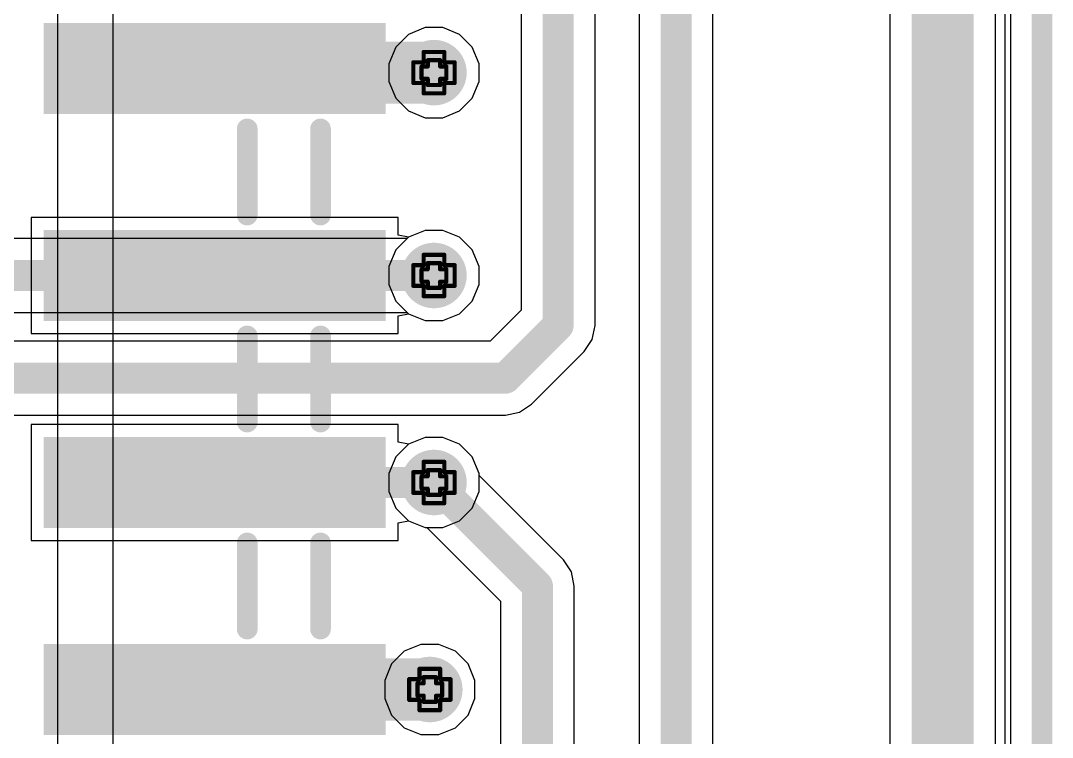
# Model space of a CAD drawing. Header units: inches. Extents: x -7 to 5163, y -3 to 5149.
# Drawn here: x 184.46 to 197.13, y 50.97 to 59.77 of the extents above; entities that cross this region are included whole.
import ezdxf

# ---------------------------------------------------------------- set-up
doc = ezdxf.new("R2010")
doc.units = ezdxf.units.IN
for name, color, linetype in [('Board Outline', 216, 'Continuous'), ('Bottom Layer', 5, 'Continuous'), ('Bottom Solder', 6, 'Continuous'), ('Drill Drawing', 1, 'Continuous'), ('GND', 76, 'Continuous'), ('PWR', 16, 'Continuous'), ('Top Layer', 1, 'Continuous'), ('Top Overlay', 2, 'Continuous'), ('Top Paste', 8, 'Continuous'), ('Top Solder', 216, 'Continuous'), ('Via Holes', 16, 'Continuous')]:
    doc.layers.add(name, color=color, linetype=linetype)

# ---------------------------------------------------------------- blocks, each defined once
blk = doc.blocks.new('BH_00181_60')
at = {"layer": 'Top Layer'}
for points in [[(-9.4, 5.25), (-8.38, 5.25), (-8.38, 1.15), (-9.4, 1.15)], [(-6.86, 5.25), (-5.84, 5.25), (-5.84, 1.15), (-6.86, 1.15)], [(-4.32, 5.25), (-3.3, 5.25), (-3.3, 1.15), (-4.32, 1.15)], [(-1.78, 5.25), (-0.76, 5.25), (-0.76, 1.15), (-1.78, 1.15)]]:
    blk.add_hatch(color=1, dxfattribs=at).paths.add_polyline_path(points)
at = {"layer": 'Top Paste'}
for points in [[(-9.4, 5.25), (-8.38, 5.25), (-8.38, 1.15), (-9.4, 1.15)], [(-6.86, 5.25), (-5.84, 5.25), (-5.84, 1.15), (-6.86, 1.15)], [(-4.32, 5.25), (-3.3, 5.25), (-3.3, 1.15), (-4.32, 1.15)], [(-1.78, 5.25), (-0.76, 5.25), (-0.76, 1.15), (-1.78, 1.15)]]:
    blk.add_hatch(color=8, dxfattribs=at).paths.add_polyline_path(points)
at = {"layer": 'Top Solder'}
for points in [[(-9.45, 5.3), (-8.33, 5.3), (-8.33, 1.1), (-9.45, 1.1)], [(-6.91, 5.3), (-5.79, 5.3), (-5.79, 1.1), (-6.91, 1.1)], [(-4.37, 5.3), (-3.25, 5.3), (-3.25, 1.1), (-4.37, 1.1)], [(-1.83, 5.3), (-0.71, 5.3), (-0.71, 1.1), (-1.83, 1.1)]]:
    blk.add_hatch(color=216, dxfattribs=at).paths.add_polyline_path(points)
at = {"layer": 'Top Overlay'}
for points in [[(-7.091, 4.5, 0.254, 0.254, 0), (-8.149, 4.5, 0.254, 0.254, 0)], [(-4.551, 4.5, 0.254, 0.254, 0), (-5.609, 4.5, 0.254, 0.254, 0)], [(-2.011, 4.5, 0.254, 0.254, 0), (-3.069, 4.5, 0.254, 0.254, 0)], [(-7.091, 3.6, 0.254, 0.254, 0), (-8.149, 3.6, 0.254, 0.254, 0)], [(-4.551, 3.6, 0.254, 0.254, 0), (-5.609, 3.6, 0.254, 0.254, 0)], [(-2.011, 3.6, 0.254, 0.254, 0), (-3.069, 3.6, 0.254, 0.254, 0)]]:
    blk.add_lwpolyline(points, format="xyseb", dxfattribs=at)
for points in [[(-8.212, 4.5, 0.127, 0.127, 1), (-8.085, 4.5, 0.127, 0.127, 1)], [(-7.155, 4.5, 0.127, 0.127, 1), (-7.028, 4.5, 0.127, 0.127, 1)], [(-5.672, 4.5, 0.127, 0.127, 1), (-5.545, 4.5, 0.127, 0.127, 1)], [(-4.615, 4.5, 0.127, 0.127, 1), (-4.488, 4.5, 0.127, 0.127, 1)], [(-3.132, 4.5, 0.127, 0.127, 1), (-3.005, 4.5, 0.127, 0.127, 1)], [(-2.075, 4.5, 0.127, 0.127, 1), (-1.948, 4.5, 0.127, 0.127, 1)], [(-8.212, 3.6, 0.127, 0.127, 1), (-8.085, 3.6, 0.127, 0.127, 1)], [(-7.155, 3.6, 0.127, 0.127, 1), (-7.028, 3.6, 0.127, 0.127, 1)], [(-5.672, 3.6, 0.127, 0.127, 1), (-5.545, 3.6, 0.127, 0.127, 1)], [(-4.615, 3.6, 0.127, 0.127, 1), (-4.488, 3.6, 0.127, 0.127, 1)], [(-3.132, 3.6, 0.127, 0.127, 1), (-3.005, 3.6, 0.127, 0.127, 1)], [(-2.075, 3.6, 0.127, 0.127, 1), (-1.948, 3.6, 0.127, 0.127, 1)]]:
    blk.add_lwpolyline(points, format="xyseb", close=True, dxfattribs=at)

msp = doc.modelspace()

# ---------------------------------------------------------------- hatches: boundary and pattern name
at = {"layer": 'Bottom Layer'}
h = msp.add_hatch(color=5, dxfattribs=at)
edge = h.paths.add_edge_path()
edge.add_arc((189.535, 59.131), 0.3, 0, 360)
h = msp.add_hatch(color=5, dxfattribs=at)
edge = h.paths.add_edge_path()
edge.add_arc((189.535, 56.642), 0.3, 0, 360)
h = msp.add_hatch(color=5, dxfattribs=at)
edge = h.paths.add_edge_path()
edge.add_arc((189.535, 54.102), 0.3, 0, 360)
h = msp.add_hatch(color=5, dxfattribs=at)
edge = h.paths.add_edge_path()
edge.add_arc((189.484, 51.562), 0.3, 0, 360)
at = {"layer": 'Bottom Solder'}
h = msp.add_hatch(color=6, dxfattribs=at)
edge = h.paths.add_edge_path()
edge.add_arc((189.535, 59.131), 0.402, 0, 360)
h = msp.add_hatch(color=6, dxfattribs=at)
edge = h.paths.add_edge_path()
edge.add_arc((189.535, 56.642), 0.402, 0, 360)
h = msp.add_hatch(color=6, dxfattribs=at)
edge = h.paths.add_edge_path()
edge.add_arc((189.535, 54.102), 0.402, 0, 360)
h = msp.add_hatch(color=6, dxfattribs=at)
edge = h.paths.add_edge_path()
edge.add_arc((189.484, 51.562), 0.402, 0, 360)
at = {"layer": 'GND'}
h = msp.add_hatch(color=76, dxfattribs=at)
edge = h.paths.add_edge_path()
edge.add_arc((189.535, 59.131), 0.3, 0, 360)
h = msp.add_hatch(color=76, dxfattribs=at)
edge = h.paths.add_edge_path()
edge.add_arc((189.535, 56.642), 0.3, 0, 360)
h = msp.add_hatch(color=76, dxfattribs=at)
edge = h.paths.add_edge_path()
edge.add_arc((189.535, 54.102), 0.3, 0, 360)
h = msp.add_hatch(color=76, dxfattribs=at)
edge = h.paths.add_edge_path()
edge.add_arc((189.484, 51.562), 0.3, 0, 360)
at = {"layer": 'PWR'}
h = msp.add_hatch(color=16, dxfattribs=at)
edge = h.paths.add_edge_path()
edge.add_arc((189.535, 59.131), 0.3, 0, 360)
h = msp.add_hatch(color=16, dxfattribs=at)
edge = h.paths.add_edge_path()
edge.add_arc((189.535, 56.642), 0.3, 0, 360)
h = msp.add_hatch(color=16, dxfattribs=at)
edge = h.paths.add_edge_path()
edge.add_arc((189.535, 54.102), 0.3, 0, 360)
h = msp.add_hatch(color=16, dxfattribs=at)
edge = h.paths.add_edge_path()
edge.add_arc((189.484, 51.562), 0.3, 0, 360)
at = {"layer": 'Top Layer'}
h = msp.add_hatch(color=1, dxfattribs=at)
edge = h.paths.add_edge_path()
edge.add_arc((189.535, 59.131), 0.3, 0, 360)
h = msp.add_hatch(color=1, dxfattribs=at)
edge = h.paths.add_edge_path()
edge.add_arc((189.535, 56.642), 0.3, 0, 360)
h = msp.add_hatch(color=1, dxfattribs=at)
edge = h.paths.add_edge_path()
edge.add_arc((189.535, 54.102), 0.3, 0, 360)
h = msp.add_hatch(color=1, dxfattribs=at)
edge = h.paths.add_edge_path()
edge.add_arc((189.484, 51.562), 0.3, 0, 360)
at = {"layer": 'Top Solder'}
h = msp.add_hatch(color=216, dxfattribs=at)
edge = h.paths.add_edge_path()
edge.add_arc((189.535, 59.131), 0.402, 0, 360)
h = msp.add_hatch(color=216, dxfattribs=at)
edge = h.paths.add_edge_path()
edge.add_arc((189.535, 56.642), 0.402, 0, 360)
h = msp.add_hatch(color=216, dxfattribs=at)
edge = h.paths.add_edge_path()
edge.add_arc((189.535, 54.102), 0.402, 0, 360)
h = msp.add_hatch(color=216, dxfattribs=at)
edge = h.paths.add_edge_path()
edge.add_arc((189.484, 51.562), 0.402, 0, 360)
at = {"layer": 'Via Holes'}
h = msp.add_hatch(color=7, dxfattribs=at)
edge = h.paths.add_edge_path()
edge.add_arc((189.535, 59.131), 0.15, 0, 360)
h = msp.add_hatch(color=7, dxfattribs=at)
edge = h.paths.add_edge_path()
edge.add_arc((189.535, 56.642), 0.15, 0, 360)
h = msp.add_hatch(color=7, dxfattribs=at)
edge = h.paths.add_edge_path()
edge.add_arc((189.535, 54.102), 0.15, 0, 360)
h = msp.add_hatch(color=7, dxfattribs=at)
edge = h.paths.add_edge_path()
edge.add_arc((189.484, 51.562), 0.15, 0, 360)

# ---------------------------------------------------------------- linework, layer by layer
at = {"layer": 'Board Outline'}
msp.add_lwpolyline([(197, 1.629, 0.254, 0.254, 0), (197, 152.622, 0.254, 0.254, 0)], format="xyseb", dxfattribs=at)
at = {"layer": 'Bottom Layer'}
for p, q in [((196.612, 152.622), (196.612, 1.629)), ((192.96, 19.66), (192.96, 65.875)), ((192.053, 65.687), (192.053, 19.847)), ((191.512, 56.029), (191.512, 61.075)), ((190.606, 60.887), (190.606, 56.217)), ((189.425, 57.196), (189.221, 57.112)), ((189.645, 57.196), (189.425, 57.196)), ((189.849, 57.112), (189.645, 57.196)), ((189.205, 57.095), (178.029, 57.095)), ((189.221, 57.112), (189.205, 57.095)), ((190.004, 56.956), (189.849, 57.112)), ((190.089, 56.752), (190.004, 56.956)), ((190.089, 56.532), (190.089, 56.752)), ((190.004, 56.328), (190.089, 56.532)), ((189.849, 56.172), (190.004, 56.328)), ((178.216, 56.189), (189.205, 56.189)), ((189.205, 56.189), (189.221, 56.172)), ((189.221, 56.172), (189.425, 56.088)), ((189.645, 56.088), (189.849, 56.172)), ((190.606, 56.217), (190.225, 55.836)), ((189.425, 56.088), (189.645, 56.088)), ((191.478, 55.856), (191.512, 56.029)), ((190.225, 55.836), (178.166, 55.836)), ((191.379, 55.709), (191.478, 55.856)), ((190.733, 55.062), (191.379, 55.709)), ((190.586, 54.964), (190.733, 55.062)), ((178.354, 54.93), (190.412, 54.93)), ((190.412, 54.93), (190.586, 54.964)), ((189.425, 54.656), (189.221, 54.572)), ((189.645, 54.656), (189.425, 54.656)), ((189.849, 54.572), (189.645, 54.656)), ((189.221, 54.572), (189.065, 54.416)), ((190.004, 54.416), (189.849, 54.572)), ((189.065, 54.416), (188.981, 54.212)), ((190.089, 54.212), (190.004, 54.416)), ((188.981, 54.212), (188.981, 53.992)), ((190.089, 54.189), (190.089, 54.212)), ((191.125, 53.152), (190.089, 54.189)), ((188.981, 53.992), (189.065, 53.788)), ((189.065, 53.788), (189.221, 53.632)), ((189.221, 53.632), (189.425, 53.548)), ((189.425, 53.548), (189.448, 53.548)), ((189.448, 53.548), (190.352, 52.644)), ((191.224, 53.005), (191.125, 53.152)), ((191.125, 53.152), (191.125, 53.152)), ((191.258, 52.832), (191.224, 53.005)), ((191.258, 47.049), (191.258, 52.832)), ((191.258, 52.832), (191.258, 52.832)), ((190.352, 52.644), (190.352, 47.236))]:
    msp.add_line(p, q, dxfattribs=at)
for points in [[(192.507, 19.66, 0.381, 0.381, 0), (192.507, 65.875, 0.381, 0.381, 0)], [(191.059, 56.029, 0.381, 0.381, 0), (191.059, 61.075, 0.381, 0.381, 0)], [(178.029, 56.642, 0.381, 0.381, 0), (189.535, 56.642, 0.381, 0.381, 0)], [(190.412, 55.383, 0.381, 0.381, 0), (191.059, 56.029, 0.381, 0.381, 0)], [(178.166, 55.383, 0.381, 0.381, 0), (190.412, 55.383, 0.381, 0.381, 0)], [(189.535, 54.102, 0.381, 0.381, 0), (190.805, 52.832, 0.381, 0.381, 0)], [(190.805, 47.049, 0.381, 0.381, 0), (190.805, 52.832, 0.381, 0.381, 0)]]:
    msp.add_lwpolyline(points, format="xyseb", dxfattribs=at)
for points in [[(189.44, 56.642, 0.191, 0.191, 1), (189.63, 56.642, 0.191, 0.191, 1)], [(190.964, 56.029, 0.191, 0.191, 1), (191.154, 56.029, 0.191, 0.191, 1)], [(190.964, 56.029, 0.191, 0.191, 1), (191.154, 56.029, 0.191, 0.191, 1)], [(190.317, 55.383, 0.191, 0.191, 1), (190.508, 55.383, 0.191, 0.191, 1)], [(190.317, 55.383, 0.191, 0.191, 1), (190.508, 55.383, 0.191, 0.191, 1)], [(189.44, 54.102, 0.191, 0.191, 1), (189.63, 54.102, 0.191, 0.191, 1)], [(190.71, 52.832, 0.191, 0.191, 1), (190.9, 52.832, 0.191, 0.191, 1)], [(190.71, 52.832, 0.191, 0.191, 1), (190.9, 52.832, 0.191, 0.191, 1)]]:
    msp.add_lwpolyline(points, format="xyseb", close=True, dxfattribs=at)
at = {"layer": 'Drill Drawing'}
for points in [[(189.408, 59.258, 0.0508, 0.0508, 0), (189.408, 59.385, 0.0508, 0.0508, 0)], [(189.408, 59.385, 0.0508, 0.0508, 0), (189.662, 59.385, 0.0508, 0.0508, 0)], [(189.662, 59.258, 0.0508, 0.0508, 0), (189.662, 59.385, 0.0508, 0.0508, 0)], [(189.281, 59.004, 0.0508, 0.0508, 0), (189.281, 59.258, 0.0508, 0.0508, 0)], [(189.281, 59.258, 0.0508, 0.0508, 0), (189.408, 59.258, 0.0508, 0.0508, 0)], [(189.459, 59.207, 0.0508, 0.0508, 0), (189.459, 59.284, 0.0508, 0.0508, 0)], [(189.459, 59.284, 0.0508, 0.0508, 0), (189.611, 59.284, 0.0508, 0.0508, 0)], [(189.611, 59.207, 0.0508, 0.0508, 0), (189.611, 59.284, 0.0508, 0.0508, 0)], [(189.662, 59.258, 0.0508, 0.0508, 0), (189.789, 59.258, 0.0508, 0.0508, 0)], [(189.789, 59.004, 0.0508, 0.0508, 0), (189.789, 59.258, 0.0508, 0.0508, 0)], [(189.382, 59.055, 0.0508, 0.0508, 0), (189.382, 59.207, 0.0508, 0.0508, 0)], [(189.382, 59.207, 0.0508, 0.0508, 0), (189.459, 59.207, 0.0508, 0.0508, 0)], [(189.611, 59.207, 0.0508, 0.0508, 0), (189.687, 59.207, 0.0508, 0.0508, 0)], [(189.687, 59.055, 0.0508, 0.0508, 0), (189.687, 59.207, 0.0508, 0.0508, 0)], [(189.281, 59.004, 0.0508, 0.0508, 0), (189.408, 59.004, 0.0508, 0.0508, 0)], [(189.382, 59.055, 0.0508, 0.0508, 0), (189.459, 59.055, 0.0508, 0.0508, 0)], [(189.408, 58.877, 0.0508, 0.0508, 0), (189.408, 59.004, 0.0508, 0.0508, 0)], [(189.459, 58.979, 0.0508, 0.0508, 0), (189.459, 59.055, 0.0508, 0.0508, 0)], [(189.611, 59.055, 0.0508, 0.0508, 0), (189.687, 59.055, 0.0508, 0.0508, 0)], [(189.611, 58.979, 0.0508, 0.0508, 0), (189.611, 59.055, 0.0508, 0.0508, 0)], [(189.662, 59.004, 0.0508, 0.0508, 0), (189.789, 59.004, 0.0508, 0.0508, 0)], [(189.662, 58.877, 0.0508, 0.0508, 0), (189.662, 59.004, 0.0508, 0.0508, 0)], [(189.408, 58.877, 0.0508, 0.0508, 0), (189.662, 58.877, 0.0508, 0.0508, 0)], [(189.459, 58.979, 0.0508, 0.0508, 0), (189.611, 58.979, 0.0508, 0.0508, 0)], [(189.408, 56.769, 0.0508, 0.0508, 0), (189.408, 56.896, 0.0508, 0.0508, 0)], [(189.408, 56.896, 0.0508, 0.0508, 0), (189.662, 56.896, 0.0508, 0.0508, 0)], [(189.662, 56.769, 0.0508, 0.0508, 0), (189.662, 56.896, 0.0508, 0.0508, 0)], [(189.281, 56.515, 0.0508, 0.0508, 0), (189.281, 56.769, 0.0508, 0.0508, 0)], [(189.281, 56.769, 0.0508, 0.0508, 0), (189.408, 56.769, 0.0508, 0.0508, 0)], [(189.459, 56.718, 0.0508, 0.0508, 0), (189.459, 56.794, 0.0508, 0.0508, 0)], [(189.459, 56.794, 0.0508, 0.0508, 0), (189.611, 56.794, 0.0508, 0.0508, 0)], [(189.611, 56.718, 0.0508, 0.0508, 0), (189.611, 56.794, 0.0508, 0.0508, 0)], [(189.662, 56.769, 0.0508, 0.0508, 0), (189.789, 56.769, 0.0508, 0.0508, 0)], [(189.789, 56.515, 0.0508, 0.0508, 0), (189.789, 56.769, 0.0508, 0.0508, 0)], [(189.382, 56.566, 0.0508, 0.0508, 0), (189.382, 56.718, 0.0508, 0.0508, 0)], [(189.382, 56.718, 0.0508, 0.0508, 0), (189.459, 56.718, 0.0508, 0.0508, 0)], [(189.611, 56.718, 0.0508, 0.0508, 0), (189.687, 56.718, 0.0508, 0.0508, 0)], [(189.687, 56.566, 0.0508, 0.0508, 0), (189.687, 56.718, 0.0508, 0.0508, 0)], [(189.281, 56.515, 0.0508, 0.0508, 0), (189.408, 56.515, 0.0508, 0.0508, 0)], [(189.382, 56.566, 0.0508, 0.0508, 0), (189.459, 56.566, 0.0508, 0.0508, 0)], [(189.408, 56.388, 0.0508, 0.0508, 0), (189.408, 56.515, 0.0508, 0.0508, 0)], [(189.459, 56.49, 0.0508, 0.0508, 0), (189.459, 56.566, 0.0508, 0.0508, 0)], [(189.459, 56.49, 0.0508, 0.0508, 0), (189.611, 56.49, 0.0508, 0.0508, 0)], [(189.611, 56.566, 0.0508, 0.0508, 0), (189.687, 56.566, 0.0508, 0.0508, 0)], [(189.611, 56.49, 0.0508, 0.0508, 0), (189.611, 56.566, 0.0508, 0.0508, 0)], [(189.662, 56.515, 0.0508, 0.0508, 0), (189.789, 56.515, 0.0508, 0.0508, 0)], [(189.662, 56.388, 0.0508, 0.0508, 0), (189.662, 56.515, 0.0508, 0.0508, 0)], [(189.408, 56.388, 0.0508, 0.0508, 0), (189.662, 56.388, 0.0508, 0.0508, 0)], [(189.408, 54.229, 0.0508, 0.0508, 0), (189.408, 54.356, 0.0508, 0.0508, 0)], [(189.408, 54.356, 0.0508, 0.0508, 0), (189.662, 54.356, 0.0508, 0.0508, 0)], [(189.662, 54.229, 0.0508, 0.0508, 0), (189.662, 54.356, 0.0508, 0.0508, 0)], [(189.281, 53.975, 0.0508, 0.0508, 0), (189.281, 54.229, 0.0508, 0.0508, 0)], [(189.281, 54.229, 0.0508, 0.0508, 0), (189.408, 54.229, 0.0508, 0.0508, 0)], [(189.459, 54.178, 0.0508, 0.0508, 0), (189.459, 54.254, 0.0508, 0.0508, 0)], [(189.459, 54.254, 0.0508, 0.0508, 0), (189.611, 54.254, 0.0508, 0.0508, 0)], [(189.611, 54.178, 0.0508, 0.0508, 0), (189.611, 54.254, 0.0508, 0.0508, 0)], [(189.662, 54.229, 0.0508, 0.0508, 0), (189.789, 54.229, 0.0508, 0.0508, 0)], [(189.789, 53.975, 0.0508, 0.0508, 0), (189.789, 54.229, 0.0508, 0.0508, 0)], [(189.382, 54.026, 0.0508, 0.0508, 0), (189.382, 54.178, 0.0508, 0.0508, 0)], [(189.382, 54.178, 0.0508, 0.0508, 0), (189.459, 54.178, 0.0508, 0.0508, 0)], [(189.611, 54.178, 0.0508, 0.0508, 0), (189.687, 54.178, 0.0508, 0.0508, 0)], [(189.687, 54.026, 0.0508, 0.0508, 0), (189.687, 54.178, 0.0508, 0.0508, 0)], [(189.281, 53.975, 0.0508, 0.0508, 0), (189.408, 53.975, 0.0508, 0.0508, 0)], [(189.382, 54.026, 0.0508, 0.0508, 0), (189.459, 54.026, 0.0508, 0.0508, 0)], [(189.408, 53.848, 0.0508, 0.0508, 0), (189.408, 53.975, 0.0508, 0.0508, 0)], [(189.459, 53.95, 0.0508, 0.0508, 0), (189.459, 54.026, 0.0508, 0.0508, 0)], [(189.459, 53.95, 0.0508, 0.0508, 0), (189.611, 53.95, 0.0508, 0.0508, 0)], [(189.611, 54.026, 0.0508, 0.0508, 0), (189.687, 54.026, 0.0508, 0.0508, 0)], [(189.611, 53.95, 0.0508, 0.0508, 0), (189.611, 54.026, 0.0508, 0.0508, 0)], [(189.662, 53.975, 0.0508, 0.0508, 0), (189.789, 53.975, 0.0508, 0.0508, 0)], [(189.662, 53.848, 0.0508, 0.0508, 0), (189.662, 53.975, 0.0508, 0.0508, 0)], [(189.408, 53.848, 0.0508, 0.0508, 0), (189.662, 53.848, 0.0508, 0.0508, 0)], [(189.357, 51.689, 0.0508, 0.0508, 0), (189.357, 51.816, 0.0508, 0.0508, 0)], [(189.357, 51.816, 0.0508, 0.0508, 0), (189.611, 51.816, 0.0508, 0.0508, 0)], [(189.611, 51.689, 0.0508, 0.0508, 0), (189.611, 51.816, 0.0508, 0.0508, 0)], [(189.23, 51.435, 0.0508, 0.0508, 0), (189.23, 51.689, 0.0508, 0.0508, 0)], [(189.23, 51.689, 0.0508, 0.0508, 0), (189.357, 51.689, 0.0508, 0.0508, 0)], [(189.408, 51.638, 0.0508, 0.0508, 0), (189.408, 51.714, 0.0508, 0.0508, 0)], [(189.408, 51.714, 0.0508, 0.0508, 0), (189.56, 51.714, 0.0508, 0.0508, 0)], [(189.56, 51.638, 0.0508, 0.0508, 0), (189.56, 51.714, 0.0508, 0.0508, 0)], [(189.611, 51.689, 0.0508, 0.0508, 0), (189.738, 51.689, 0.0508, 0.0508, 0)], [(189.738, 51.435, 0.0508, 0.0508, 0), (189.738, 51.689, 0.0508, 0.0508, 0)], [(189.332, 51.486, 0.0508, 0.0508, 0), (189.332, 51.638, 0.0508, 0.0508, 0)], [(189.332, 51.638, 0.0508, 0.0508, 0), (189.408, 51.638, 0.0508, 0.0508, 0)], [(189.56, 51.638, 0.0508, 0.0508, 0), (189.636, 51.638, 0.0508, 0.0508, 0)], [(189.636, 51.486, 0.0508, 0.0508, 0), (189.636, 51.638, 0.0508, 0.0508, 0)], [(189.23, 51.435, 0.0508, 0.0508, 0), (189.357, 51.435, 0.0508, 0.0508, 0)], [(189.332, 51.486, 0.0508, 0.0508, 0), (189.408, 51.486, 0.0508, 0.0508, 0)], [(189.357, 51.308, 0.0508, 0.0508, 0), (189.357, 51.435, 0.0508, 0.0508, 0)], [(189.408, 51.41, 0.0508, 0.0508, 0), (189.408, 51.486, 0.0508, 0.0508, 0)], [(189.408, 51.41, 0.0508, 0.0508, 0), (189.56, 51.41, 0.0508, 0.0508, 0)], [(189.56, 51.486, 0.0508, 0.0508, 0), (189.636, 51.486, 0.0508, 0.0508, 0)], [(189.56, 51.41, 0.0508, 0.0508, 0), (189.56, 51.486, 0.0508, 0.0508, 0)], [(189.611, 51.435, 0.0508, 0.0508, 0), (189.738, 51.435, 0.0508, 0.0508, 0)], [(189.611, 51.308, 0.0508, 0.0508, 0), (189.611, 51.435, 0.0508, 0.0508, 0)], [(189.357, 51.308, 0.0508, 0.0508, 0), (189.611, 51.308, 0.0508, 0.0508, 0)]]:
    msp.add_lwpolyline(points, format="xyseb", dxfattribs=at)
for points in [[(189.395, 59.385, 0.0254, 0.0254, 1), (189.421, 59.385, 0.0254, 0.0254, 1)], [(189.395, 59.385, 0.0254, 0.0254, 1), (189.421, 59.385, 0.0254, 0.0254, 1)], [(189.649, 59.385, 0.0254, 0.0254, 1), (189.674, 59.385, 0.0254, 0.0254, 1)], [(189.649, 59.385, 0.0254, 0.0254, 1), (189.674, 59.385, 0.0254, 0.0254, 1)], [(189.268, 59.258, 0.0254, 0.0254, 1), (189.293, 59.258, 0.0254, 0.0254, 1)], [(189.268, 59.258, 0.0254, 0.0254, 1), (189.293, 59.258, 0.0254, 0.0254, 1)], [(189.395, 59.258, 0.0254, 0.0254, 1), (189.421, 59.258, 0.0254, 0.0254, 1)], [(189.395, 59.258, 0.0254, 0.0254, 1), (189.421, 59.258, 0.0254, 0.0254, 1)], [(189.446, 59.284, 0.0254, 0.0254, 1), (189.471, 59.284, 0.0254, 0.0254, 1)], [(189.446, 59.284, 0.0254, 0.0254, 1), (189.471, 59.284, 0.0254, 0.0254, 1)], [(189.598, 59.284, 0.0254, 0.0254, 1), (189.624, 59.284, 0.0254, 0.0254, 1)], [(189.598, 59.284, 0.0254, 0.0254, 1), (189.624, 59.284, 0.0254, 0.0254, 1)], [(189.649, 59.258, 0.0254, 0.0254, 1), (189.674, 59.258, 0.0254, 0.0254, 1)], [(189.649, 59.258, 0.0254, 0.0254, 1), (189.674, 59.258, 0.0254, 0.0254, 1)], [(189.776, 59.258, 0.0254, 0.0254, 1), (189.802, 59.258, 0.0254, 0.0254, 1)], [(189.776, 59.258, 0.0254, 0.0254, 1), (189.802, 59.258, 0.0254, 0.0254, 1)], [(189.37, 59.207, 0.0254, 0.0254, 1), (189.395, 59.207, 0.0254, 0.0254, 1)], [(189.37, 59.207, 0.0254, 0.0254, 1), (189.395, 59.207, 0.0254, 0.0254, 1)], [(189.446, 59.207, 0.0254, 0.0254, 1), (189.471, 59.207, 0.0254, 0.0254, 1)], [(189.446, 59.207, 0.0254, 0.0254, 1), (189.471, 59.207, 0.0254, 0.0254, 1)], [(189.598, 59.207, 0.0254, 0.0254, 1), (189.624, 59.207, 0.0254, 0.0254, 1)], [(189.598, 59.207, 0.0254, 0.0254, 1), (189.624, 59.207, 0.0254, 0.0254, 1)], [(189.674, 59.207, 0.0254, 0.0254, 1), (189.7, 59.207, 0.0254, 0.0254, 1)], [(189.674, 59.207, 0.0254, 0.0254, 1), (189.7, 59.207, 0.0254, 0.0254, 1)], [(189.268, 59.004, 0.0254, 0.0254, 1), (189.293, 59.004, 0.0254, 0.0254, 1)], [(189.268, 59.004, 0.0254, 0.0254, 1), (189.293, 59.004, 0.0254, 0.0254, 1)], [(189.37, 59.055, 0.0254, 0.0254, 1), (189.395, 59.055, 0.0254, 0.0254, 1)], [(189.37, 59.055, 0.0254, 0.0254, 1), (189.395, 59.055, 0.0254, 0.0254, 1)], [(189.395, 59.004, 0.0254, 0.0254, 1), (189.421, 59.004, 0.0254, 0.0254, 1)], [(189.395, 59.004, 0.0254, 0.0254, 1), (189.421, 59.004, 0.0254, 0.0254, 1)], [(189.446, 59.055, 0.0254, 0.0254, 1), (189.471, 59.055, 0.0254, 0.0254, 1)], [(189.446, 59.055, 0.0254, 0.0254, 1), (189.471, 59.055, 0.0254, 0.0254, 1)], [(189.598, 59.055, 0.0254, 0.0254, 1), (189.624, 59.055, 0.0254, 0.0254, 1)], [(189.598, 59.055, 0.0254, 0.0254, 1), (189.624, 59.055, 0.0254, 0.0254, 1)], [(189.649, 59.004, 0.0254, 0.0254, 1), (189.674, 59.004, 0.0254, 0.0254, 1)], [(189.649, 59.004, 0.0254, 0.0254, 1), (189.674, 59.004, 0.0254, 0.0254, 1)], [(189.674, 59.055, 0.0254, 0.0254, 1), (189.7, 59.055, 0.0254, 0.0254, 1)], [(189.674, 59.055, 0.0254, 0.0254, 1), (189.7, 59.055, 0.0254, 0.0254, 1)], [(189.776, 59.004, 0.0254, 0.0254, 1), (189.802, 59.004, 0.0254, 0.0254, 1)], [(189.776, 59.004, 0.0254, 0.0254, 1), (189.802, 59.004, 0.0254, 0.0254, 1)], [(189.395, 58.877, 0.0254, 0.0254, 1), (189.421, 58.877, 0.0254, 0.0254, 1)], [(189.395, 58.877, 0.0254, 0.0254, 1), (189.421, 58.877, 0.0254, 0.0254, 1)], [(189.446, 58.979, 0.0254, 0.0254, 1), (189.471, 58.979, 0.0254, 0.0254, 1)], [(189.446, 58.979, 0.0254, 0.0254, 1), (189.471, 58.979, 0.0254, 0.0254, 1)], [(189.598, 58.979, 0.0254, 0.0254, 1), (189.624, 58.979, 0.0254, 0.0254, 1)], [(189.598, 58.979, 0.0254, 0.0254, 1), (189.624, 58.979, 0.0254, 0.0254, 1)], [(189.649, 58.877, 0.0254, 0.0254, 1), (189.674, 58.877, 0.0254, 0.0254, 1)], [(189.649, 58.877, 0.0254, 0.0254, 1), (189.674, 58.877, 0.0254, 0.0254, 1)], [(189.395, 56.896, 0.0254, 0.0254, 1), (189.421, 56.896, 0.0254, 0.0254, 1)], [(189.395, 56.896, 0.0254, 0.0254, 1), (189.421, 56.896, 0.0254, 0.0254, 1)], [(189.649, 56.896, 0.0254, 0.0254, 1), (189.674, 56.896, 0.0254, 0.0254, 1)], [(189.649, 56.896, 0.0254, 0.0254, 1), (189.674, 56.896, 0.0254, 0.0254, 1)], [(189.268, 56.769, 0.0254, 0.0254, 1), (189.293, 56.769, 0.0254, 0.0254, 1)], [(189.268, 56.769, 0.0254, 0.0254, 1), (189.293, 56.769, 0.0254, 0.0254, 1)], [(189.395, 56.769, 0.0254, 0.0254, 1), (189.421, 56.769, 0.0254, 0.0254, 1)], [(189.395, 56.769, 0.0254, 0.0254, 1), (189.421, 56.769, 0.0254, 0.0254, 1)], [(189.446, 56.794, 0.0254, 0.0254, 1), (189.471, 56.794, 0.0254, 0.0254, 1)], [(189.446, 56.794, 0.0254, 0.0254, 1), (189.471, 56.794, 0.0254, 0.0254, 1)], [(189.598, 56.794, 0.0254, 0.0254, 1), (189.624, 56.794, 0.0254, 0.0254, 1)], [(189.598, 56.794, 0.0254, 0.0254, 1), (189.624, 56.794, 0.0254, 0.0254, 1)], [(189.649, 56.769, 0.0254, 0.0254, 1), (189.674, 56.769, 0.0254, 0.0254, 1)], [(189.649, 56.769, 0.0254, 0.0254, 1), (189.674, 56.769, 0.0254, 0.0254, 1)], [(189.776, 56.769, 0.0254, 0.0254, 1), (189.802, 56.769, 0.0254, 0.0254, 1)], [(189.776, 56.769, 0.0254, 0.0254, 1), (189.802, 56.769, 0.0254, 0.0254, 1)], [(189.37, 56.718, 0.0254, 0.0254, 1), (189.395, 56.718, 0.0254, 0.0254, 1)], [(189.37, 56.718, 0.0254, 0.0254, 1), (189.395, 56.718, 0.0254, 0.0254, 1)], [(189.446, 56.718, 0.0254, 0.0254, 1), (189.471, 56.718, 0.0254, 0.0254, 1)], [(189.446, 56.718, 0.0254, 0.0254, 1), (189.471, 56.718, 0.0254, 0.0254, 1)], [(189.598, 56.718, 0.0254, 0.0254, 1), (189.624, 56.718, 0.0254, 0.0254, 1)], [(189.598, 56.718, 0.0254, 0.0254, 1), (189.624, 56.718, 0.0254, 0.0254, 1)], [(189.674, 56.718, 0.0254, 0.0254, 1), (189.7, 56.718, 0.0254, 0.0254, 1)], [(189.674, 56.718, 0.0254, 0.0254, 1), (189.7, 56.718, 0.0254, 0.0254, 1)], [(189.268, 56.515, 0.0254, 0.0254, 1), (189.293, 56.515, 0.0254, 0.0254, 1)], [(189.268, 56.515, 0.0254, 0.0254, 1), (189.293, 56.515, 0.0254, 0.0254, 1)], [(189.37, 56.566, 0.0254, 0.0254, 1), (189.395, 56.566, 0.0254, 0.0254, 1)], [(189.37, 56.566, 0.0254, 0.0254, 1), (189.395, 56.566, 0.0254, 0.0254, 1)], [(189.395, 56.515, 0.0254, 0.0254, 1), (189.421, 56.515, 0.0254, 0.0254, 1)], [(189.395, 56.515, 0.0254, 0.0254, 1), (189.421, 56.515, 0.0254, 0.0254, 1)], [(189.446, 56.566, 0.0254, 0.0254, 1), (189.471, 56.566, 0.0254, 0.0254, 1)], [(189.446, 56.566, 0.0254, 0.0254, 1), (189.471, 56.566, 0.0254, 0.0254, 1)], [(189.446, 56.49, 0.0254, 0.0254, 1), (189.471, 56.49, 0.0254, 0.0254, 1)], [(189.446, 56.49, 0.0254, 0.0254, 1), (189.471, 56.49, 0.0254, 0.0254, 1)], [(189.598, 56.566, 0.0254, 0.0254, 1), (189.624, 56.566, 0.0254, 0.0254, 1)], [(189.598, 56.566, 0.0254, 0.0254, 1), (189.624, 56.566, 0.0254, 0.0254, 1)], [(189.598, 56.49, 0.0254, 0.0254, 1), (189.624, 56.49, 0.0254, 0.0254, 1)], [(189.598, 56.49, 0.0254, 0.0254, 1), (189.624, 56.49, 0.0254, 0.0254, 1)], [(189.649, 56.515, 0.0254, 0.0254, 1), (189.674, 56.515, 0.0254, 0.0254, 1)], [(189.649, 56.515, 0.0254, 0.0254, 1), (189.674, 56.515, 0.0254, 0.0254, 1)], [(189.674, 56.566, 0.0254, 0.0254, 1), (189.7, 56.566, 0.0254, 0.0254, 1)], [(189.674, 56.566, 0.0254, 0.0254, 1), (189.7, 56.566, 0.0254, 0.0254, 1)], [(189.776, 56.515, 0.0254, 0.0254, 1), (189.802, 56.515, 0.0254, 0.0254, 1)], [(189.776, 56.515, 0.0254, 0.0254, 1), (189.802, 56.515, 0.0254, 0.0254, 1)], [(189.395, 56.388, 0.0254, 0.0254, 1), (189.421, 56.388, 0.0254, 0.0254, 1)], [(189.395, 56.388, 0.0254, 0.0254, 1), (189.421, 56.388, 0.0254, 0.0254, 1)], [(189.649, 56.388, 0.0254, 0.0254, 1), (189.674, 56.388, 0.0254, 0.0254, 1)], [(189.649, 56.388, 0.0254, 0.0254, 1), (189.674, 56.388, 0.0254, 0.0254, 1)], [(189.395, 54.356, 0.0254, 0.0254, 1), (189.421, 54.356, 0.0254, 0.0254, 1)], [(189.395, 54.356, 0.0254, 0.0254, 1), (189.421, 54.356, 0.0254, 0.0254, 1)], [(189.649, 54.356, 0.0254, 0.0254, 1), (189.674, 54.356, 0.0254, 0.0254, 1)], [(189.649, 54.356, 0.0254, 0.0254, 1), (189.674, 54.356, 0.0254, 0.0254, 1)], [(189.268, 54.229, 0.0254, 0.0254, 1), (189.293, 54.229, 0.0254, 0.0254, 1)], [(189.268, 54.229, 0.0254, 0.0254, 1), (189.293, 54.229, 0.0254, 0.0254, 1)], [(189.395, 54.229, 0.0254, 0.0254, 1), (189.421, 54.229, 0.0254, 0.0254, 1)], [(189.395, 54.229, 0.0254, 0.0254, 1), (189.421, 54.229, 0.0254, 0.0254, 1)], [(189.446, 54.254, 0.0254, 0.0254, 1), (189.471, 54.254, 0.0254, 0.0254, 1)], [(189.446, 54.254, 0.0254, 0.0254, 1), (189.471, 54.254, 0.0254, 0.0254, 1)], [(189.598, 54.254, 0.0254, 0.0254, 1), (189.624, 54.254, 0.0254, 0.0254, 1)], [(189.598, 54.254, 0.0254, 0.0254, 1), (189.624, 54.254, 0.0254, 0.0254, 1)], [(189.649, 54.229, 0.0254, 0.0254, 1), (189.674, 54.229, 0.0254, 0.0254, 1)], [(189.649, 54.229, 0.0254, 0.0254, 1), (189.674, 54.229, 0.0254, 0.0254, 1)], [(189.776, 54.229, 0.0254, 0.0254, 1), (189.802, 54.229, 0.0254, 0.0254, 1)], [(189.776, 54.229, 0.0254, 0.0254, 1), (189.802, 54.229, 0.0254, 0.0254, 1)], [(189.37, 54.178, 0.0254, 0.0254, 1), (189.395, 54.178, 0.0254, 0.0254, 1)], [(189.37, 54.178, 0.0254, 0.0254, 1), (189.395, 54.178, 0.0254, 0.0254, 1)], [(189.446, 54.178, 0.0254, 0.0254, 1), (189.471, 54.178, 0.0254, 0.0254, 1)], [(189.446, 54.178, 0.0254, 0.0254, 1), (189.471, 54.178, 0.0254, 0.0254, 1)], [(189.598, 54.178, 0.0254, 0.0254, 1), (189.624, 54.178, 0.0254, 0.0254, 1)], [(189.598, 54.178, 0.0254, 0.0254, 1), (189.624, 54.178, 0.0254, 0.0254, 1)], [(189.674, 54.178, 0.0254, 0.0254, 1), (189.7, 54.178, 0.0254, 0.0254, 1)], [(189.674, 54.178, 0.0254, 0.0254, 1), (189.7, 54.178, 0.0254, 0.0254, 1)], [(189.268, 53.975, 0.0254, 0.0254, 1), (189.293, 53.975, 0.0254, 0.0254, 1)], [(189.268, 53.975, 0.0254, 0.0254, 1), (189.293, 53.975, 0.0254, 0.0254, 1)], [(189.37, 54.026, 0.0254, 0.0254, 1), (189.395, 54.026, 0.0254, 0.0254, 1)], [(189.37, 54.026, 0.0254, 0.0254, 1), (189.395, 54.026, 0.0254, 0.0254, 1)], [(189.395, 53.975, 0.0254, 0.0254, 1), (189.421, 53.975, 0.0254, 0.0254, 1)], [(189.395, 53.975, 0.0254, 0.0254, 1), (189.421, 53.975, 0.0254, 0.0254, 1)], [(189.446, 54.026, 0.0254, 0.0254, 1), (189.471, 54.026, 0.0254, 0.0254, 1)], [(189.446, 54.026, 0.0254, 0.0254, 1), (189.471, 54.026, 0.0254, 0.0254, 1)], [(189.446, 53.95, 0.0254, 0.0254, 1), (189.471, 53.95, 0.0254, 0.0254, 1)], [(189.446, 53.95, 0.0254, 0.0254, 1), (189.471, 53.95, 0.0254, 0.0254, 1)], [(189.598, 54.026, 0.0254, 0.0254, 1), (189.624, 54.026, 0.0254, 0.0254, 1)], [(189.598, 54.026, 0.0254, 0.0254, 1), (189.624, 54.026, 0.0254, 0.0254, 1)], [(189.598, 53.95, 0.0254, 0.0254, 1), (189.624, 53.95, 0.0254, 0.0254, 1)], [(189.598, 53.95, 0.0254, 0.0254, 1), (189.624, 53.95, 0.0254, 0.0254, 1)], [(189.649, 53.975, 0.0254, 0.0254, 1), (189.674, 53.975, 0.0254, 0.0254, 1)], [(189.649, 53.975, 0.0254, 0.0254, 1), (189.674, 53.975, 0.0254, 0.0254, 1)], [(189.674, 54.026, 0.0254, 0.0254, 1), (189.7, 54.026, 0.0254, 0.0254, 1)], [(189.674, 54.026, 0.0254, 0.0254, 1), (189.7, 54.026, 0.0254, 0.0254, 1)], [(189.776, 53.975, 0.0254, 0.0254, 1), (189.802, 53.975, 0.0254, 0.0254, 1)], [(189.776, 53.975, 0.0254, 0.0254, 1), (189.802, 53.975, 0.0254, 0.0254, 1)], [(189.395, 53.848, 0.0254, 0.0254, 1), (189.421, 53.848, 0.0254, 0.0254, 1)], [(189.395, 53.848, 0.0254, 0.0254, 1), (189.421, 53.848, 0.0254, 0.0254, 1)], [(189.649, 53.848, 0.0254, 0.0254, 1), (189.674, 53.848, 0.0254, 0.0254, 1)], [(189.649, 53.848, 0.0254, 0.0254, 1), (189.674, 53.848, 0.0254, 0.0254, 1)], [(189.344, 51.816, 0.0254, 0.0254, 1), (189.37, 51.816, 0.0254, 0.0254, 1)], [(189.344, 51.816, 0.0254, 0.0254, 1), (189.37, 51.816, 0.0254, 0.0254, 1)], [(189.598, 51.816, 0.0254, 0.0254, 1), (189.624, 51.816, 0.0254, 0.0254, 1)], [(189.598, 51.816, 0.0254, 0.0254, 1), (189.624, 51.816, 0.0254, 0.0254, 1)], [(189.217, 51.689, 0.0254, 0.0254, 1), (189.243, 51.689, 0.0254, 0.0254, 1)], [(189.217, 51.689, 0.0254, 0.0254, 1), (189.243, 51.689, 0.0254, 0.0254, 1)], [(189.344, 51.689, 0.0254, 0.0254, 1), (189.37, 51.689, 0.0254, 0.0254, 1)], [(189.344, 51.689, 0.0254, 0.0254, 1), (189.37, 51.689, 0.0254, 0.0254, 1)], [(189.395, 51.714, 0.0254, 0.0254, 1), (189.421, 51.714, 0.0254, 0.0254, 1)], [(189.395, 51.714, 0.0254, 0.0254, 1), (189.421, 51.714, 0.0254, 0.0254, 1)], [(189.548, 51.714, 0.0254, 0.0254, 1), (189.573, 51.714, 0.0254, 0.0254, 1)], [(189.548, 51.714, 0.0254, 0.0254, 1), (189.573, 51.714, 0.0254, 0.0254, 1)], [(189.598, 51.689, 0.0254, 0.0254, 1), (189.624, 51.689, 0.0254, 0.0254, 1)], [(189.598, 51.689, 0.0254, 0.0254, 1), (189.624, 51.689, 0.0254, 0.0254, 1)], [(189.725, 51.689, 0.0254, 0.0254, 1), (189.751, 51.689, 0.0254, 0.0254, 1)], [(189.725, 51.689, 0.0254, 0.0254, 1), (189.751, 51.689, 0.0254, 0.0254, 1)], [(189.319, 51.638, 0.0254, 0.0254, 1), (189.344, 51.638, 0.0254, 0.0254, 1)], [(189.319, 51.638, 0.0254, 0.0254, 1), (189.344, 51.638, 0.0254, 0.0254, 1)], [(189.395, 51.638, 0.0254, 0.0254, 1), (189.421, 51.638, 0.0254, 0.0254, 1)], [(189.395, 51.638, 0.0254, 0.0254, 1), (189.421, 51.638, 0.0254, 0.0254, 1)], [(189.548, 51.638, 0.0254, 0.0254, 1), (189.573, 51.638, 0.0254, 0.0254, 1)], [(189.548, 51.638, 0.0254, 0.0254, 1), (189.573, 51.638, 0.0254, 0.0254, 1)], [(189.624, 51.638, 0.0254, 0.0254, 1), (189.649, 51.638, 0.0254, 0.0254, 1)], [(189.624, 51.638, 0.0254, 0.0254, 1), (189.649, 51.638, 0.0254, 0.0254, 1)], [(189.217, 51.435, 0.0254, 0.0254, 1), (189.243, 51.435, 0.0254, 0.0254, 1)], [(189.217, 51.435, 0.0254, 0.0254, 1), (189.243, 51.435, 0.0254, 0.0254, 1)], [(189.319, 51.486, 0.0254, 0.0254, 1), (189.344, 51.486, 0.0254, 0.0254, 1)], [(189.319, 51.486, 0.0254, 0.0254, 1), (189.344, 51.486, 0.0254, 0.0254, 1)], [(189.344, 51.435, 0.0254, 0.0254, 1), (189.37, 51.435, 0.0254, 0.0254, 1)], [(189.344, 51.435, 0.0254, 0.0254, 1), (189.37, 51.435, 0.0254, 0.0254, 1)], [(189.395, 51.486, 0.0254, 0.0254, 1), (189.421, 51.486, 0.0254, 0.0254, 1)], [(189.395, 51.486, 0.0254, 0.0254, 1), (189.421, 51.486, 0.0254, 0.0254, 1)], [(189.395, 51.41, 0.0254, 0.0254, 1), (189.421, 51.41, 0.0254, 0.0254, 1)], [(189.395, 51.41, 0.0254, 0.0254, 1), (189.421, 51.41, 0.0254, 0.0254, 1)], [(189.548, 51.486, 0.0254, 0.0254, 1), (189.573, 51.486, 0.0254, 0.0254, 1)], [(189.548, 51.486, 0.0254, 0.0254, 1), (189.573, 51.486, 0.0254, 0.0254, 1)], [(189.548, 51.41, 0.0254, 0.0254, 1), (189.573, 51.41, 0.0254, 0.0254, 1)], [(189.548, 51.41, 0.0254, 0.0254, 1), (189.573, 51.41, 0.0254, 0.0254, 1)], [(189.598, 51.435, 0.0254, 0.0254, 1), (189.624, 51.435, 0.0254, 0.0254, 1)], [(189.598, 51.435, 0.0254, 0.0254, 1), (189.624, 51.435, 0.0254, 0.0254, 1)], [(189.624, 51.486, 0.0254, 0.0254, 1), (189.649, 51.486, 0.0254, 0.0254, 1)], [(189.624, 51.486, 0.0254, 0.0254, 1), (189.649, 51.486, 0.0254, 0.0254, 1)], [(189.725, 51.435, 0.0254, 0.0254, 1), (189.751, 51.435, 0.0254, 0.0254, 1)], [(189.725, 51.435, 0.0254, 0.0254, 1), (189.751, 51.435, 0.0254, 0.0254, 1)], [(189.344, 51.308, 0.0254, 0.0254, 1), (189.37, 51.308, 0.0254, 0.0254, 1)], [(189.344, 51.308, 0.0254, 0.0254, 1), (189.37, 51.308, 0.0254, 0.0254, 1)], [(189.598, 51.308, 0.0254, 0.0254, 1), (189.624, 51.308, 0.0254, 0.0254, 1)], [(189.598, 51.308, 0.0254, 0.0254, 1), (189.624, 51.308, 0.0254, 0.0254, 1)]]:
    msp.add_lwpolyline(points, format="xyseb", close=True, dxfattribs=at)
at = {"layer": 'GND'}
for p, q in [((196.612, 152.622), (196.612, 1.629)), ((189.425, 57.196), (189.221, 57.112)), ((189.645, 57.196), (189.425, 57.196)), ((189.849, 57.112), (189.645, 57.196)), ((189.221, 57.112), (189.065, 56.956)), ((190.004, 56.956), (189.849, 57.112)), ((189.065, 56.956), (188.981, 56.752)), ((190.089, 56.752), (190.004, 56.956)), ((188.981, 56.752), (188.981, 56.532)), ((190.089, 56.532), (190.089, 56.752)), ((188.981, 56.532), (189.065, 56.328)), ((190.004, 56.328), (190.089, 56.532)), ((189.065, 56.328), (189.221, 56.172)), ((189.849, 56.172), (190.004, 56.328)), ((189.221, 56.172), (189.425, 56.088)), ((189.645, 56.088), (189.849, 56.172)), ((189.425, 56.088), (189.645, 56.088)), ((189.425, 54.656), (189.221, 54.572)), ((189.645, 54.656), (189.425, 54.656)), ((189.849, 54.572), (189.645, 54.656)), ((189.221, 54.572), (189.065, 54.416)), ((190.004, 54.416), (189.849, 54.572)), ((189.065, 54.416), (188.981, 54.212)), ((190.089, 54.212), (190.004, 54.416)), ((188.981, 54.212), (188.981, 53.992)), ((190.089, 53.992), (190.089, 54.212)), ((188.981, 53.992), (189.065, 53.788)), ((190.004, 53.788), (190.089, 53.992)), ((189.065, 53.788), (189.221, 53.632)), ((189.849, 53.632), (190.004, 53.788)), ((189.221, 53.632), (189.425, 53.548)), ((189.645, 53.548), (189.849, 53.632)), ((189.425, 53.548), (189.645, 53.548))]:
    msp.add_line(p, q, dxfattribs=at)
at = {"layer": 'PWR'}
for p, q in [((196.545, 140.627), (196.545, 1.769)), ((185.598, 1.916), (185.598, 78.207)), ((184.912, 77.622), (184.912, -2.937)), ((189.425, 59.685), (189.221, 59.601)), ((189.645, 59.685), (189.425, 59.685)), ((189.849, 59.601), (189.645, 59.685)), ((189.221, 59.601), (189.065, 59.445)), ((190.004, 59.445), (189.849, 59.601)), ((189.065, 59.445), (188.981, 59.241)), ((190.089, 59.241), (190.004, 59.445)), ((188.981, 59.241), (188.981, 59.021)), ((190.089, 59.021), (190.089, 59.241)), ((188.981, 59.021), (189.065, 58.817)), ((190.004, 58.817), (190.089, 59.021)), ((189.065, 58.817), (189.221, 58.662)), ((189.849, 58.662), (190.004, 58.817)), ((189.221, 58.662), (189.425, 58.577)), ((189.645, 58.577), (189.849, 58.662)), ((189.425, 58.577), (189.645, 58.577)), ((189.425, 57.196), (189.221, 57.112)), ((189.645, 57.196), (189.425, 57.196)), ((189.849, 57.112), (189.645, 57.196)), ((189.221, 57.112), (189.065, 56.956)), ((190.004, 56.956), (189.849, 57.112)), ((189.065, 56.956), (188.981, 56.752)), ((190.089, 56.752), (190.004, 56.956)), ((188.981, 56.752), (188.981, 56.532)), ((190.089, 56.532), (190.089, 56.752)), ((188.981, 56.532), (189.065, 56.328)), ((190.004, 56.328), (190.089, 56.532)), ((189.065, 56.328), (189.221, 56.172)), ((189.849, 56.172), (190.004, 56.328)), ((189.221, 56.172), (189.425, 56.088)), ((189.645, 56.088), (189.849, 56.172)), ((189.425, 56.088), (189.645, 56.088)), ((189.425, 54.656), (189.221, 54.572)), ((189.645, 54.656), (189.425, 54.656)), ((189.849, 54.572), (189.645, 54.656)), ((189.221, 54.572), (189.065, 54.416)), ((190.004, 54.416), (189.849, 54.572)), ((189.065, 54.416), (188.981, 54.212)), ((190.089, 54.212), (190.004, 54.416)), ((188.981, 54.212), (188.981, 53.992)), ((190.089, 53.992), (190.089, 54.212)), ((188.981, 53.992), (189.065, 53.788)), ((190.004, 53.788), (190.089, 53.992)), ((189.065, 53.788), (189.221, 53.632)), ((189.849, 53.632), (190.004, 53.788)), ((189.221, 53.632), (189.425, 53.548)), ((189.645, 53.548), (189.849, 53.632)), ((189.425, 53.548), (189.645, 53.548)), ((189.374, 52.116), (189.17, 52.032)), ((189.594, 52.116), (189.374, 52.116)), ((189.798, 52.032), (189.594, 52.116)), ((189.17, 52.032), (189.014, 51.876)), ((189.954, 51.876), (189.798, 52.032)), ((189.014, 51.876), (188.93, 51.672)), ((190.038, 51.672), (189.954, 51.876)), ((188.93, 51.672), (188.93, 51.452)), ((190.038, 51.452), (190.038, 51.672)), ((188.93, 51.452), (189.014, 51.248)), ((189.954, 51.248), (190.038, 51.452)), ((189.014, 51.248), (189.17, 51.092)), ((189.798, 51.092), (189.954, 51.248)), ((189.17, 51.092), (189.374, 51.008)), ((189.594, 51.008), (189.798, 51.092)), ((189.374, 51.008), (189.594, 51.008))]:
    msp.add_line(p, q, dxfattribs=at)
at = {"layer": 'Top Layer'}
for p, q in [((196.612, 143.706), (196.612, 1.629)), ((196.428, 10.436), (196.428, 128.836)), ((195.133, 128.568), (195.133, 10.705)), ((189.095, 57.355), (184.589, 57.355)), ((184.589, 57.355), (184.589, 55.929)), ((189.095, 57.138), (189.095, 57.355)), ((189.221, 57.112), (189.095, 57.138)), ((189.425, 57.196), (189.221, 57.112)), ((189.645, 57.196), (189.425, 57.196)), ((189.849, 57.112), (189.645, 57.196)), ((190.004, 56.956), (189.849, 57.112)), ((190.089, 56.752), (190.004, 56.956)), ((190.089, 56.532), (190.089, 56.752)), ((190.004, 56.328), (190.089, 56.532)), ((189.849, 56.172), (190.004, 56.328)), ((189.095, 56.146), (189.221, 56.172)), ((189.095, 55.929), (189.095, 56.146)), ((189.221, 56.172), (189.425, 56.088)), ((189.645, 56.088), (189.849, 56.172)), ((189.425, 56.088), (189.645, 56.088)), ((184.589, 55.929), (189.095, 55.929)), ((189.095, 54.815), (184.589, 54.815)), ((184.589, 54.815), (184.589, 53.389)), ((189.095, 54.598), (189.095, 54.815)), ((189.221, 54.572), (189.095, 54.598)), ((189.425, 54.656), (189.221, 54.572)), ((189.645, 54.656), (189.425, 54.656)), ((189.849, 54.572), (189.645, 54.656)), ((190.004, 54.416), (189.849, 54.572)), ((190.089, 54.212), (190.004, 54.416)), ((190.089, 53.992), (190.089, 54.212)), ((190.004, 53.788), (190.089, 53.992)), ((189.849, 53.632), (190.004, 53.788)), ((189.095, 53.606), (189.221, 53.632)), ((189.095, 53.389), (189.095, 53.606)), ((189.221, 53.632), (189.425, 53.548)), ((189.645, 53.548), (189.849, 53.632)), ((189.425, 53.548), (189.645, 53.548)), ((184.589, 53.389), (189.095, 53.389))]:
    msp.add_line(p, q, dxfattribs=at)
for points in [[(195.78, 10.436, 0.762, 0.762, 0), (195.78, 128.836, 0.762, 0.762, 0)], [(186.842, 59.182, 0.762, 0.762, 0), (186.893, 59.131, 0.762, 0.762, 0)], [(186.893, 59.131, 0.762, 0.762, 0), (189.535, 59.131, 0.762, 0.762, 0)], [(186.842, 56.642, 0.381, 0.381, 0), (189.535, 56.642, 0.381, 0.381, 0)], [(186.842, 54.102, 0.381, 0.381, 0), (189.535, 54.102, 0.381, 0.381, 0)], [(186.842, 51.562, 0.762, 0.762, 0), (189.484, 51.562, 0.762, 0.762, 0)]]:
    msp.add_lwpolyline(points, format="xyseb", dxfattribs=at)
for points in [[(186.651, 59.182, 0.381, 0.381, 1), (187.032, 59.182, 0.381, 0.381, 1)], [(186.702, 59.131, 0.381, 0.381, 1), (187.083, 59.131, 0.381, 0.381, 1)], [(186.702, 59.131, 0.381, 0.381, 1), (187.083, 59.131, 0.381, 0.381, 1)], [(189.344, 59.131, 0.381, 0.381, 1), (189.725, 59.131, 0.381, 0.381, 1)], [(186.747, 56.642, 0.191, 0.191, 1), (186.937, 56.642, 0.191, 0.191, 1)], [(189.44, 56.642, 0.191, 0.191, 1), (189.63, 56.642, 0.191, 0.191, 1)], [(186.747, 54.102, 0.191, 0.191, 1), (186.937, 54.102, 0.191, 0.191, 1)], [(189.44, 54.102, 0.191, 0.191, 1), (189.63, 54.102, 0.191, 0.191, 1)], [(186.651, 51.562, 0.381, 0.381, 1), (187.032, 51.562, 0.381, 0.381, 1)], [(189.293, 51.562, 0.381, 0.381, 1), (189.674, 51.562, 0.381, 0.381, 1)]]:
    msp.add_lwpolyline(points, format="xyseb", close=True, dxfattribs=at)

# ---------------------------------------------------------------- block references
at = {"rotation": 270}
msp.add_blockref('BH_00181_60', (183.642, 50.292), dxfattribs=at)

doc.saveas('drawing.dxf')
